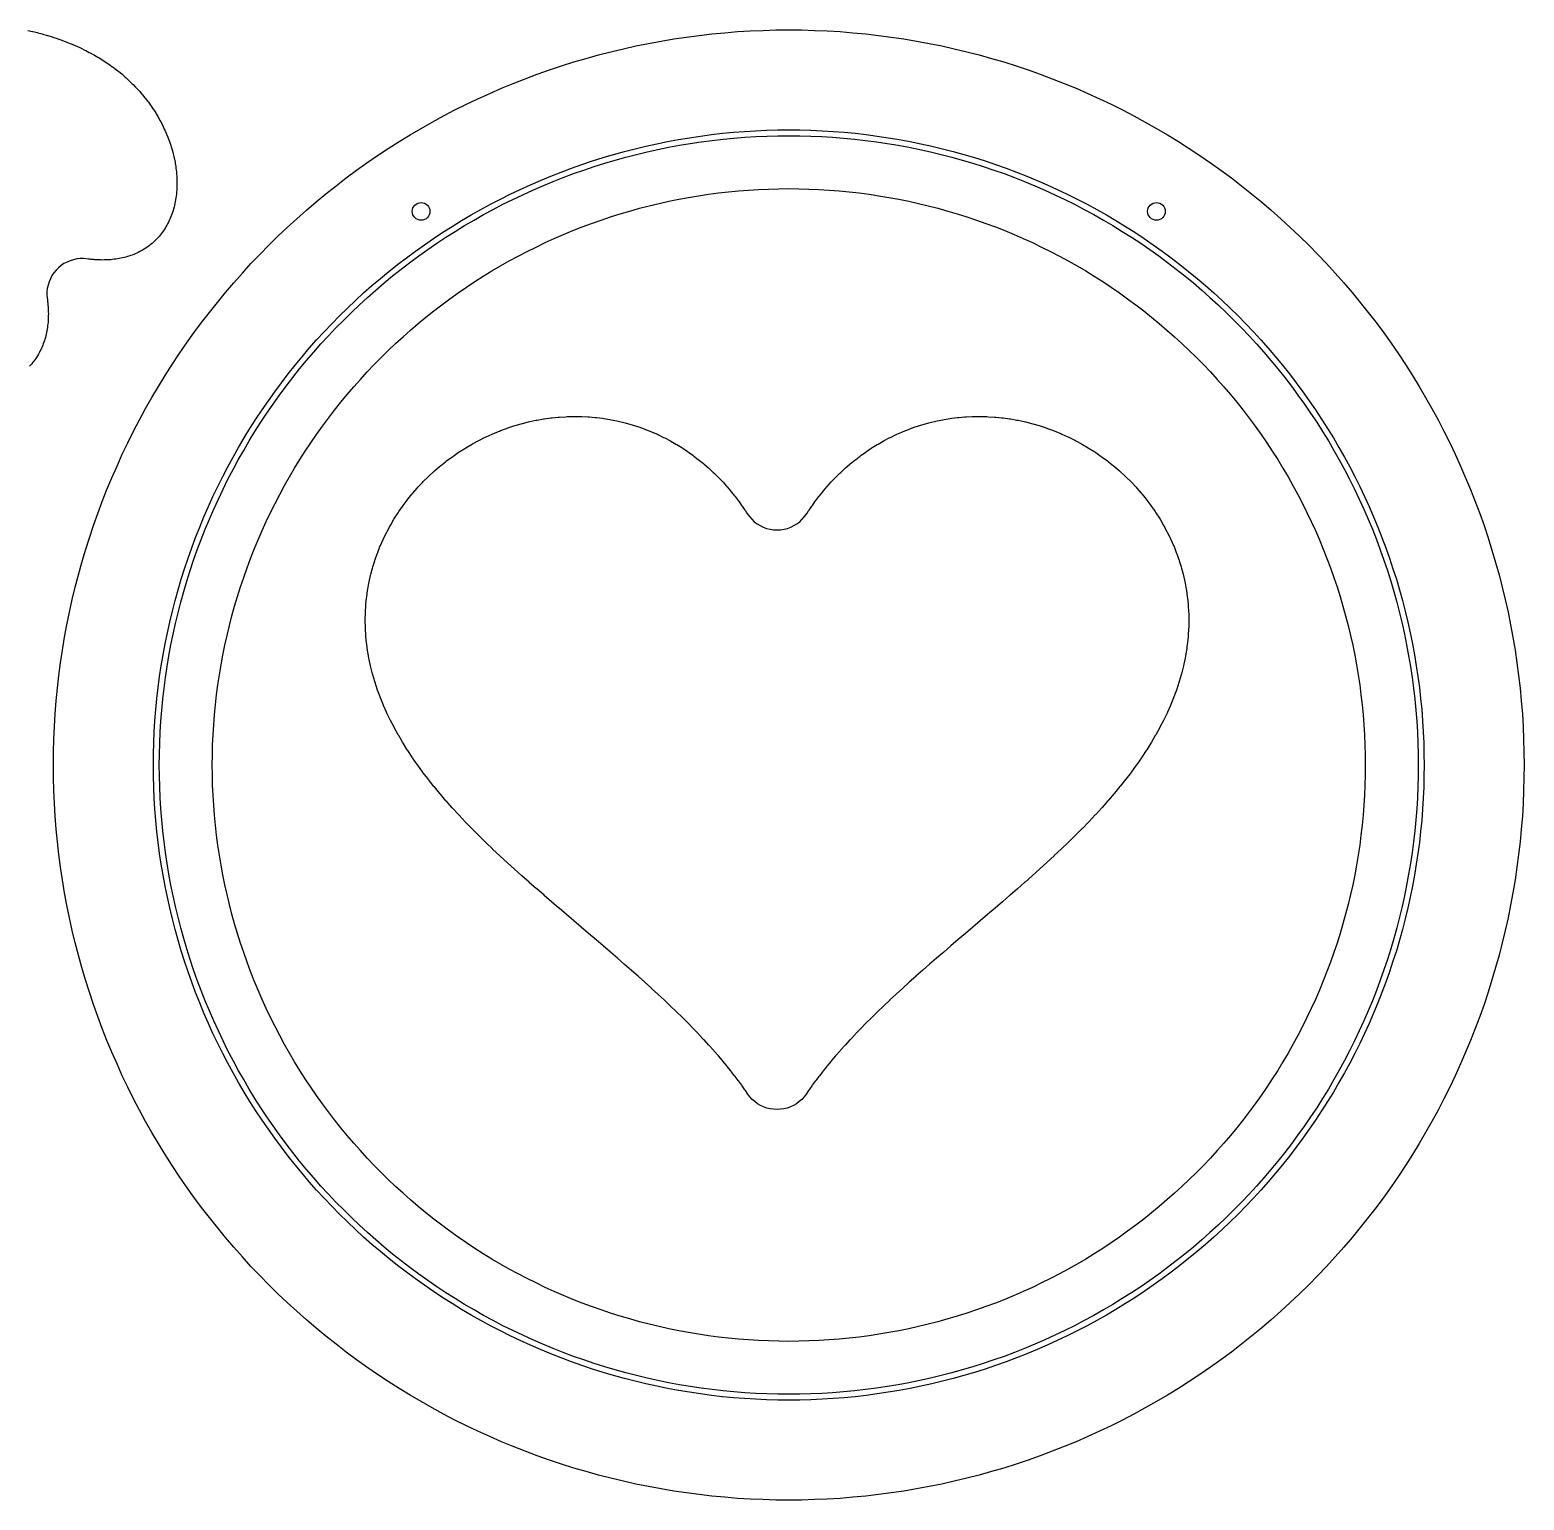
# Model space of a CAD drawing. Header units: metres. Extents: x 10 to 1210, y 10 to 2773.
# Drawn here: x 954 to 1208, y 2352 to 2602 of the extents above; entities that cross this region are included whole.
import ezdxf

# ---------------------------------------------------------------- set-up
doc = ezdxf.new("R2010")
doc.units = ezdxf.units.M
for name, color, linetype in [('ACIKLIK', 5, 'Continuous'), ('ASKI_DELIK', 6, 'Continuous'), ('CAM_SABLON', 4, 'Continuous'), ('DIS_KENAR_V91_Z3', 1, 'Continuous'), ('LAMBA_T4_Z4', 3, 'Continuous')]:
    doc.layers.add(name, color=color, linetype=linetype)

msp = doc.modelspace()

# ---------------------------------------------------------------- linework, layer by layer
at = {"layer": 'ACIKLIK'}
msp.add_lwpolyline([(1181, 2477), (1180.98, 2475.29), (1180.94, 2473.58), (1180.86, 2471.87), (1180.76, 2470.16), (1180.63, 2468.46), (1180.46, 2466.76), (1180.27, 2465.06), (1180.05, 2463.36), (1179.79, 2461.67), (1179.51, 2459.98), (1179.2, 2458.3), (1178.86, 2456.62), (1178.49, 2454.96), (1178.09, 2453.29), (1177.66, 2451.64), (1177.2, 2449.99), (1176.72, 2448.35), (1176.2, 2446.72), (1175.66, 2445.09), (1175.09, 2443.48), (1174.49, 2441.88), (1173.86, 2440.29), (1173.21, 2438.71), (1172.53, 2437.14), (1171.82, 2435.58), (1171.08, 2434.04), (1170.32, 2432.51), (1169.53, 2430.99), (1168.71, 2429.49), (1167.87, 2428), (1167, 2426.53), (1166.11, 2425.07), (1165.19, 2423.63), (1164.24, 2422.2), (1163.28, 2420.79), (1162.28, 2419.4), (1161.27, 2418.02), (1160.22, 2416.67), (1159.16, 2415.33), (1158.07, 2414.01), (1156.96, 2412.71), (1155.83, 2411.43), (1154.67, 2410.16), (1153.49, 2408.92), (1152.3, 2407.7), (1151.08, 2406.51), (1149.84, 2405.33), (1148.57, 2404.17), (1147.29, 2403.04), (1145.99, 2401.93), (1144.67, 2400.84), (1143.33, 2399.78), (1141.98, 2398.73), (1140.6, 2397.72), (1139.21, 2396.72), (1137.8, 2395.76), (1136.37, 2394.81), (1134.93, 2393.89), (1133.47, 2393), (1132, 2392.13), (1130.51, 2391.29), (1129.01, 2390.47), (1127.49, 2389.68), (1125.96, 2388.92), (1124.42, 2388.18), (1122.86, 2387.47), (1121.29, 2386.79), (1119.71, 2386.14), (1118.12, 2385.51), (1116.52, 2384.91), (1114.91, 2384.34), (1113.28, 2383.8), (1111.65, 2383.28), (1110.01, 2382.8), (1108.36, 2382.34), (1106.71, 2381.91), (1105.04, 2381.51), (1103.38, 2381.14), (1101.7, 2380.8), (1100.02, 2380.49), (1098.33, 2380.21), (1096.64, 2379.95), (1094.94, 2379.73), (1093.24, 2379.54), (1091.54, 2379.37), (1089.84, 2379.24), (1088.13, 2379.14), (1086.42, 2379.06), (1084.71, 2379.02), (1083, 2379), (1081.29, 2379.02), (1079.58, 2379.06), (1077.87, 2379.14), (1076.16, 2379.24), (1074.46, 2379.37), (1072.76, 2379.54), (1071.06, 2379.73), (1069.36, 2379.95), (1067.67, 2380.21), (1065.98, 2380.49), (1064.3, 2380.8), (1062.62, 2381.14), (1060.96, 2381.51), (1059.29, 2381.91), (1057.64, 2382.34), (1055.99, 2382.8), (1054.35, 2383.28), (1052.72, 2383.8), (1051.09, 2384.34), (1049.48, 2384.91), (1047.88, 2385.51), (1046.29, 2386.14), (1044.71, 2386.79), (1043.14, 2387.47), (1041.58, 2388.18), (1040.04, 2388.92), (1038.51, 2389.68), (1036.99, 2390.47), (1035.49, 2391.29), (1034, 2392.13), (1032.53, 2393), (1031.07, 2393.89), (1029.63, 2394.81), (1028.2, 2395.76), (1026.79, 2396.72), (1025.4, 2397.72), (1024.02, 2398.73), (1022.67, 2399.78), (1021.33, 2400.84), (1020.01, 2401.93), (1018.71, 2403.04), (1017.43, 2404.17), (1016.16, 2405.33), (1014.92, 2406.51), (1013.7, 2407.7), (1012.51, 2408.92), (1011.33, 2410.16), (1010.17, 2411.43), (1009.04, 2412.71), (1007.93, 2414.01), (1006.84, 2415.33), (1005.78, 2416.67), (1004.73, 2418.02), (1003.72, 2419.4), (1002.72, 2420.79), (1001.76, 2422.2), (1000.81, 2423.63), (999.89, 2425.07), (999, 2426.53), (998.13, 2428), (997.29, 2429.49), (996.47, 2430.99), (995.68, 2432.51), (994.92, 2434.04), (994.18, 2435.58), (993.47, 2437.14), (992.79, 2438.71), (992.14, 2440.29), (991.51, 2441.88), (990.91, 2443.48), (990.34, 2445.09), (989.8, 2446.72), (989.28, 2448.35), (988.8, 2449.99), (988.34, 2451.64), (987.91, 2453.29), (987.51, 2454.96), (987.14, 2456.62), (986.8, 2458.3), (986.49, 2459.98), (986.21, 2461.67), (985.95, 2463.36), (985.73, 2465.06), (985.54, 2466.76), (985.37, 2468.46), (985.24, 2470.16), (985.14, 2471.87), (985.06, 2473.58), (985.02, 2475.29), (985, 2477), (985.02, 2478.71), (985.06, 2480.42), (985.14, 2482.13), (985.24, 2483.84), (985.37, 2485.54), (985.54, 2487.24), (985.73, 2488.94), (985.95, 2490.64), (986.21, 2492.33), (986.49, 2494.02), (986.8, 2495.7), (987.14, 2497.38), (987.51, 2499.04), (987.91, 2500.71), (988.34, 2502.36), (988.8, 2504.01), (989.28, 2505.65), (989.8, 2507.28), (990.34, 2508.91), (990.91, 2510.52), (991.51, 2512.12), (992.14, 2513.71), (992.79, 2515.29), (993.47, 2516.86), (994.18, 2518.42), (994.92, 2519.96), (995.68, 2521.49), (996.47, 2523.01), (997.29, 2524.51), (998.13, 2526), (999, 2527.47), (999.89, 2528.93), (1000.81, 2530.37), (1001.76, 2531.8), (1002.72, 2533.21), (1003.72, 2534.6), (1004.73, 2535.98), (1005.78, 2537.33), (1006.84, 2538.67), (1007.93, 2539.99), (1009.04, 2541.29), (1010.17, 2542.57), (1011.33, 2543.84), (1012.51, 2545.08), (1013.7, 2546.3), (1014.92, 2547.49), (1016.16, 2548.67), (1017.43, 2549.83), (1018.71, 2550.96), (1020.01, 2552.07), (1021.33, 2553.16), (1022.67, 2554.22), (1024.02, 2555.27), (1025.4, 2556.28), (1026.79, 2557.28), (1028.2, 2558.24), (1029.63, 2559.19), (1031.07, 2560.11), (1032.53, 2561), (1034, 2561.87), (1035.49, 2562.71), (1036.99, 2563.53), (1038.51, 2564.32), (1040.04, 2565.08), (1041.58, 2565.82), (1043.14, 2566.53), (1044.71, 2567.21), (1046.29, 2567.86), (1047.88, 2568.49), (1049.48, 2569.09), (1051.09, 2569.66), (1052.72, 2570.2), (1054.35, 2570.72), (1055.99, 2571.2), (1057.64, 2571.66), (1059.29, 2572.09), (1060.96, 2572.49), (1062.62, 2572.86), (1064.3, 2573.2), (1065.98, 2573.51), (1067.67, 2573.79), (1069.36, 2574.05), (1071.06, 2574.27), (1072.76, 2574.46), (1074.46, 2574.63), (1076.16, 2574.76), (1077.87, 2574.86), (1079.58, 2574.94), (1081.29, 2574.98), (1083, 2575), (1084.71, 2574.98), (1086.42, 2574.94), (1088.13, 2574.86), (1089.84, 2574.76), (1091.54, 2574.63), (1093.24, 2574.46), (1094.94, 2574.27), (1096.64, 2574.05), (1098.33, 2573.79), (1100.02, 2573.51), (1101.7, 2573.2), (1103.38, 2572.86), (1105.04, 2572.49), (1106.71, 2572.09), (1108.36, 2571.66), (1110.01, 2571.2), (1111.65, 2570.72), (1113.28, 2570.2), (1114.91, 2569.66), (1116.52, 2569.09), (1118.12, 2568.49), (1119.71, 2567.86), (1121.29, 2567.21), (1122.86, 2566.53), (1124.42, 2565.82), (1125.96, 2565.08), (1127.49, 2564.32), (1129.01, 2563.53), (1130.51, 2562.71), (1132, 2561.87), (1133.47, 2561), (1134.93, 2560.11), (1136.37, 2559.19), (1137.8, 2558.24), (1139.21, 2557.28), (1140.6, 2556.28), (1141.98, 2555.27), (1143.33, 2554.22), (1144.67, 2553.16), (1145.99, 2552.07), (1147.29, 2550.96), (1148.57, 2549.83), (1149.84, 2548.67), (1151.08, 2547.49), (1152.3, 2546.3), (1153.49, 2545.08), (1154.67, 2543.84), (1155.83, 2542.57), (1156.96, 2541.29), (1158.07, 2539.99), (1159.16, 2538.67), (1160.22, 2537.33), (1161.27, 2535.98), (1162.28, 2534.6), (1163.28, 2533.21), (1164.24, 2531.8), (1165.19, 2530.37), (1166.11, 2528.93), (1167, 2527.47), (1167.87, 2526), (1168.71, 2524.51), (1169.53, 2523.01), (1170.32, 2521.49), (1171.08, 2519.96), (1171.82, 2518.42), (1172.53, 2516.86), (1173.21, 2515.29), (1173.86, 2513.71), (1174.49, 2512.12), (1175.09, 2510.52), (1175.66, 2508.91), (1176.2, 2507.28), (1176.72, 2505.65), (1177.2, 2504.01), (1177.66, 2502.36), (1178.09, 2500.71), (1178.49, 2499.04), (1178.86, 2497.38), (1179.2, 2495.7), (1179.51, 2494.02), (1179.79, 2492.33), (1180.05, 2490.64), (1180.27, 2488.94), (1180.46, 2487.24), (1180.63, 2485.54), (1180.76, 2483.84), (1180.86, 2482.13), (1180.94, 2480.42), (1180.98, 2478.71), (1181, 2477)], close=True, dxfattribs=at)
at = {"layer": 'ASKI_DELIK'}
for centre in [(1020.5, 2571.14), (1145.5, 2571.14)]:
    msp.add_circle(centre, 1.5, dxfattribs=at)
at = {"layer": 'CAM_SABLON'}
msp.add_lwpolyline([(1190, 2477), (1189.98, 2475.13), (1189.93, 2473.27), (1189.85, 2471.4), (1189.74, 2469.54), (1189.59, 2467.67), (1189.41, 2465.82), (1189.2, 2463.96), (1188.96, 2462.11), (1188.68, 2460.26), (1188.37, 2458.42), (1188.03, 2456.58), (1187.66, 2454.75), (1187.26, 2452.93), (1186.82, 2451.11), (1186.35, 2449.31), (1185.85, 2447.51), (1185.32, 2445.72), (1184.76, 2443.94), (1184.17, 2442.16), (1183.55, 2440.4), (1182.89, 2438.65), (1182.21, 2436.92), (1181.49, 2435.19), (1180.75, 2433.48), (1179.97, 2431.78), (1179.17, 2430.09), (1178.34, 2428.42), (1177.47, 2426.77), (1176.58, 2425.13), (1175.66, 2423.5), (1174.72, 2421.89), (1173.74, 2420.3), (1172.74, 2418.72), (1171.71, 2417.17), (1170.65, 2415.63), (1169.56, 2414.11), (1168.45, 2412.61), (1167.32, 2411.12), (1166.15, 2409.66), (1164.97, 2408.22), (1163.75, 2406.8), (1162.52, 2405.4), (1161.25, 2404.03), (1159.97, 2402.67), (1158.66, 2401.34), (1157.33, 2400.03), (1155.97, 2398.75), (1154.6, 2397.48), (1153.2, 2396.25), (1151.78, 2395.03), (1150.34, 2393.85), (1148.88, 2392.68), (1147.39, 2391.55), (1145.89, 2390.44), (1144.37, 2389.35), (1142.83, 2388.29), (1141.28, 2387.26), (1139.7, 2386.26), (1138.11, 2385.28), (1136.5, 2384.34), (1134.87, 2383.42), (1133.23, 2382.53), (1131.58, 2381.66), (1129.91, 2380.83), (1128.22, 2380.03), (1126.52, 2379.25), (1124.81, 2378.51), (1123.08, 2377.79), (1121.35, 2377.11), (1119.6, 2376.45), (1117.84, 2375.83), (1116.06, 2375.24), (1114.28, 2374.68), (1112.49, 2374.15), (1110.69, 2373.65), (1108.89, 2373.18), (1107.07, 2372.74), (1105.25, 2372.34), (1103.42, 2371.97), (1101.58, 2371.63), (1099.74, 2371.32), (1097.89, 2371.04), (1096.04, 2370.8), (1094.18, 2370.59), (1092.33, 2370.41), (1090.46, 2370.26), (1088.6, 2370.15), (1086.73, 2370.07), (1084.87, 2370.02), (1083, 2370), (1081.13, 2370.02), (1079.27, 2370.07), (1077.4, 2370.15), (1075.54, 2370.26), (1073.67, 2370.41), (1071.82, 2370.59), (1069.96, 2370.8), (1068.11, 2371.04), (1066.26, 2371.32), (1064.42, 2371.63), (1062.58, 2371.97), (1060.75, 2372.34), (1058.93, 2372.74), (1057.11, 2373.18), (1055.31, 2373.65), (1053.51, 2374.15), (1051.72, 2374.68), (1049.94, 2375.24), (1048.16, 2375.83), (1046.4, 2376.45), (1044.65, 2377.11), (1042.92, 2377.79), (1041.19, 2378.51), (1039.48, 2379.25), (1037.78, 2380.03), (1036.09, 2380.83), (1034.42, 2381.66), (1032.77, 2382.53), (1031.13, 2383.42), (1029.5, 2384.34), (1027.89, 2385.28), (1026.3, 2386.26), (1024.72, 2387.26), (1023.17, 2388.29), (1021.63, 2389.35), (1020.11, 2390.44), (1018.61, 2391.55), (1017.12, 2392.68), (1015.66, 2393.85), (1014.22, 2395.03), (1012.8, 2396.25), (1011.4, 2397.48), (1010.03, 2398.75), (1008.67, 2400.03), (1007.34, 2401.34), (1006.03, 2402.67), (1004.75, 2404.03), (1003.48, 2405.4), (1002.25, 2406.8), (1001.03, 2408.22), (999.85, 2409.66), (998.68, 2411.12), (997.55, 2412.61), (996.44, 2414.11), (995.35, 2415.63), (994.29, 2417.17), (993.26, 2418.72), (992.26, 2420.3), (991.28, 2421.89), (990.34, 2423.5), (989.42, 2425.13), (988.53, 2426.77), (987.66, 2428.42), (986.83, 2430.09), (986.03, 2431.78), (985.25, 2433.48), (984.51, 2435.19), (983.79, 2436.92), (983.11, 2438.65), (982.45, 2440.4), (981.83, 2442.16), (981.24, 2443.94), (980.68, 2445.72), (980.15, 2447.51), (979.65, 2449.31), (979.18, 2451.11), (978.74, 2452.93), (978.34, 2454.75), (977.97, 2456.58), (977.63, 2458.42), (977.32, 2460.26), (977.04, 2462.11), (976.8, 2463.96), (976.59, 2465.82), (976.41, 2467.67), (976.26, 2469.54), (976.15, 2471.4), (976.07, 2473.27), (976.02, 2475.13), (976, 2477), (976.02, 2478.87), (976.07, 2480.73), (976.15, 2482.6), (976.26, 2484.46), (976.41, 2486.33), (976.59, 2488.18), (976.8, 2490.04), (977.04, 2491.89), (977.32, 2493.74), (977.63, 2495.58), (977.97, 2497.42), (978.34, 2499.25), (978.74, 2501.07), (979.18, 2502.89), (979.65, 2504.69), (980.15, 2506.49), (980.68, 2508.28), (981.24, 2510.06), (981.83, 2511.84), (982.45, 2513.6), (983.11, 2515.35), (983.79, 2517.08), (984.51, 2518.81), (985.25, 2520.52), (986.03, 2522.22), (986.83, 2523.91), (987.66, 2525.58), (988.53, 2527.23), (989.42, 2528.87), (990.34, 2530.5), (991.28, 2532.11), (992.26, 2533.7), (993.26, 2535.28), (994.29, 2536.83), (995.35, 2538.37), (996.44, 2539.89), (997.55, 2541.39), (998.68, 2542.88), (999.85, 2544.34), (1001.03, 2545.78), (1002.25, 2547.2), (1003.48, 2548.6), (1004.75, 2549.97), (1006.03, 2551.33), (1007.34, 2552.66), (1008.67, 2553.97), (1010.03, 2555.25), (1011.4, 2556.52), (1012.8, 2557.75), (1014.22, 2558.97), (1015.66, 2560.15), (1017.12, 2561.32), (1018.61, 2562.45), (1020.11, 2563.56), (1021.63, 2564.65), (1023.17, 2565.71), (1024.72, 2566.74), (1026.3, 2567.74), (1027.89, 2568.72), (1029.5, 2569.66), (1031.13, 2570.58), (1032.77, 2571.47), (1034.42, 2572.34), (1036.09, 2573.17), (1037.78, 2573.97), (1039.48, 2574.75), (1041.19, 2575.49), (1042.92, 2576.21), (1044.65, 2576.89), (1046.4, 2577.55), (1048.16, 2578.17), (1049.94, 2578.76), (1051.72, 2579.32), (1053.51, 2579.85), (1055.31, 2580.35), (1057.11, 2580.82), (1058.93, 2581.26), (1060.75, 2581.66), (1062.58, 2582.03), (1064.42, 2582.37), (1066.26, 2582.68), (1068.11, 2582.96), (1069.96, 2583.2), (1071.82, 2583.41), (1073.67, 2583.59), (1075.54, 2583.74), (1077.4, 2583.85), (1079.27, 2583.93), (1081.13, 2583.98), (1083, 2584), (1084.87, 2583.98), (1086.73, 2583.93), (1088.6, 2583.85), (1090.46, 2583.74), (1092.33, 2583.59), (1094.18, 2583.41), (1096.04, 2583.2), (1097.89, 2582.96), (1099.74, 2582.68), (1101.58, 2582.37), (1103.42, 2582.03), (1105.25, 2581.66), (1107.07, 2581.26), (1108.89, 2580.82), (1110.69, 2580.35), (1112.49, 2579.85), (1114.28, 2579.32), (1116.06, 2578.76), (1117.84, 2578.17), (1119.6, 2577.55), (1121.35, 2576.89), (1123.08, 2576.21), (1124.81, 2575.49), (1126.52, 2574.75), (1128.22, 2573.97), (1129.91, 2573.17), (1131.58, 2572.34), (1133.23, 2571.47), (1134.87, 2570.58), (1136.5, 2569.66), (1138.11, 2568.72), (1139.7, 2567.74), (1141.28, 2566.74), (1142.83, 2565.71), (1144.37, 2564.65), (1145.89, 2563.56), (1147.39, 2562.45), (1148.88, 2561.32), (1150.34, 2560.15), (1151.78, 2558.97), (1153.2, 2557.75), (1154.6, 2556.52), (1155.97, 2555.25), (1157.33, 2553.97), (1158.66, 2552.66), (1159.97, 2551.33), (1161.25, 2549.97), (1162.52, 2548.6), (1163.75, 2547.2), (1164.97, 2545.78), (1166.15, 2544.34), (1167.32, 2542.88), (1168.45, 2541.39), (1169.56, 2539.89), (1170.65, 2538.37), (1171.71, 2536.83), (1172.74, 2535.28), (1173.74, 2533.7), (1174.72, 2532.11), (1175.66, 2530.5), (1176.58, 2528.87), (1177.47, 2527.23), (1178.34, 2525.58), (1179.17, 2523.91), (1179.97, 2522.22), (1180.75, 2520.52), (1181.49, 2518.81), (1182.21, 2517.08), (1182.89, 2515.35), (1183.55, 2513.6), (1184.17, 2511.84), (1184.76, 2510.06), (1185.32, 2508.28), (1185.85, 2506.49), (1186.35, 2504.69), (1186.82, 2502.89), (1187.26, 2501.07), (1187.66, 2499.25), (1188.03, 2497.42), (1188.37, 2495.58), (1188.68, 2493.74), (1188.96, 2491.89), (1189.2, 2490.04), (1189.41, 2488.18), (1189.59, 2486.33), (1189.74, 2484.46), (1189.85, 2482.6), (1189.93, 2480.73), (1189.98, 2478.87), (1190, 2477)], close=True, dxfattribs=at)
at = {"layer": 'DIS_KENAR_V91_Z3'}
msp.add_lwpolyline([(953.66, 2601.92), (954.42, 2601.74), (954.51, 2601.72), (955.27, 2601.53), (955.36, 2601.5), (956.11, 2601.3), (956.21, 2601.27), (956.94, 2601.06), (957.05, 2601.03), (957.77, 2600.8), (957.88, 2600.77), (958.63, 2600.52), (958.75, 2600.48), (959.45, 2600.23), (959.56, 2600.19), (960.25, 2599.93), (960.37, 2599.88), (961.04, 2599.61), (961.16, 2599.56), (961.82, 2599.28), (961.95, 2599.22), (962.59, 2598.93), (962.72, 2598.87), (963.35, 2598.56), (963.48, 2598.49), (964.1, 2598.17), (964.23, 2598.1), (964.84, 2597.77), (964.97, 2597.7), (965.56, 2597.36), (965.69, 2597.28), (966.27, 2596.92), (966.4, 2596.84), (966.97, 2596.47), (967.1, 2596.38), (967.65, 2596), (967.78, 2595.91), (968.31, 2595.52), (968.45, 2595.42), (968.97, 2595.01), (969.1, 2594.91), (969.6, 2594.5), (969.73, 2594.39), (970.22, 2593.96), (970.35, 2593.85), (970.82, 2593.41), (970.94, 2593.3), (971.4, 2592.85), (971.53, 2592.73), (971.97, 2592.27), (972.09, 2592.15), (972.52, 2591.68), (972.63, 2591.55), (973.04, 2591.07), (973.16, 2590.94), (973.55, 2590.46), (973.66, 2590.32), (974.04, 2589.82), (974.14, 2589.68), (974.51, 2589.18), (974.61, 2589.04), (974.95, 2588.53), (975.05, 2588.38), (975.38, 2587.87), (975.47, 2587.71), (975.78, 2587.2), (975.87, 2587.04), (976.16, 2586.52), (976.25, 2586.36), (976.52, 2585.83), (976.6, 2585.66), (976.85, 2585.13), (976.93, 2584.97), (977.17, 2584.44), (977.24, 2584.27), (977.45, 2583.73), (977.52, 2583.56), (977.72, 2583.03), (977.78, 2582.85), (977.96, 2582.32), (978.02, 2582.13), (978.17, 2581.61), (978.23, 2581.42), (978.36, 2580.9), (978.41, 2580.71), (978.53, 2580.19), (978.57, 2579.99), (978.67, 2579.48), (978.71, 2579.28), (978.79, 2578.78), (978.82, 2578.57), (978.88, 2578.08), (978.9, 2577.87), (978.94, 2577.38), (978.96, 2577.17), (978.98, 2576.69), (978.99, 2576.47), (979, 2576.01), (979, 2575.79), (978.99, 2575.34), (978.98, 2575.11), (978.95, 2574.68), (978.93, 2574.44), (978.89, 2574.02), (978.86, 2573.78), (978.81, 2573.38), (978.77, 2573.14), (978.7, 2572.75), (978.65, 2572.51), (978.57, 2572.14), (978.5, 2571.89), (978.41, 2571.54), (978.33, 2571.28), (978.23, 2570.95), (978.14, 2570.69), (978.02, 2570.38), (977.92, 2570.12), (977.79, 2569.83), (977.67, 2569.57), (977.54, 2569.29), (977.41, 2569.03), (977.27, 2568.77), (977.12, 2568.52), (976.97, 2568.27), (976.81, 2568.02), (976.65, 2567.79), (976.48, 2567.55), (976.32, 2567.33), (976.13, 2567.09), (975.96, 2566.89), (975.75, 2566.66), (975.58, 2566.47), (975.36, 2566.25), (975.18, 2566.08), (974.95, 2565.87), (974.76, 2565.7), (974.52, 2565.5), (974.33, 2565.35), (974.08, 2565.16), (973.87, 2565.02), (973.62, 2564.85), (973.4, 2564.71), (973.15, 2564.56), (972.92, 2564.43), (972.66, 2564.29), (972.42, 2564.17), (972.15, 2564.04), (971.9, 2563.93), (971.64, 2563.82), (971.37, 2563.72), (971.11, 2563.63), (970.83, 2563.53), (970.58, 2563.45), (970.28, 2563.37), (970.03, 2563.3), (969.72, 2563.23), (969.48, 2563.17), (969.16, 2563.11), (968.91, 2563.07), (968.58, 2563.02), (968.34, 2562.99), (968, 2562.95), (967.77, 2562.92), (967.41, 2562.9), (967.19, 2562.89), (966.82, 2562.87), (966.61, 2562.87), (966.22, 2562.86), (966.02, 2562.87), (965.63, 2562.88), (965.43, 2562.89), (965.03, 2562.91), (964.85, 2562.93), (964.44, 2562.97), (964.26, 2562.99), (963.94, 2563.03), (963.13, 2563.1), (962.55, 2563.1), (961.97, 2563.04), (961.4, 2562.92), (960.85, 2562.75), (960.31, 2562.52), (959.79, 2562.25), (959.31, 2561.92), (958.86, 2561.55), (958.45, 2561.14), (958.08, 2560.69), (957.75, 2560.21), (957.48, 2559.69), (957.25, 2559.15), (957.08, 2558.6), (956.96, 2558.03), (956.9, 2557.45), (956.9, 2556.86), (956.97, 2556.11), (957.01, 2555.74), (957.03, 2555.56), (957.07, 2555.15), (957.09, 2554.97), (957.11, 2554.57), (957.12, 2554.37), (957.13, 2553.98), (957.14, 2553.78), (957.13, 2553.39), (957.13, 2553.18), (957.11, 2552.81), (957.1, 2552.59), (957.08, 2552.23), (957.05, 2552), (957.01, 2551.66), (956.98, 2551.42), (956.93, 2551.09), (956.89, 2550.84), (956.83, 2550.52), (956.77, 2550.28), (956.7, 2549.97), (956.63, 2549.72), (956.55, 2549.42), (956.47, 2549.17), (956.37, 2548.89), (956.28, 2548.63), (956.18, 2548.36), (956.07, 2548.1), (955.96, 2547.85), (955.83, 2547.58), (955.71, 2547.34), (955.57, 2547.08), (955.44, 2546.85), (955.29, 2546.6), (955.15, 2546.38), (954.98, 2546.13), (954.84, 2545.92), (954.65, 2545.67), (954.5, 2545.48), (954.3, 2545.24), (954.13, 2545.05), (953.92, 2544.82)], dxfattribs=at)
for points in [[(1208, 2477), (1207.98, 2474.82), (1207.92, 2472.64), (1207.83, 2470.46), (1207.7, 2468.28), (1207.52, 2466.11), (1207.32, 2463.93), (1207.07, 2461.77), (1206.78, 2459.6), (1206.46, 2457.45), (1206.1, 2455.29), (1205.7, 2453.15), (1205.27, 2451.01), (1204.8, 2448.88), (1204.29, 2446.76), (1203.74, 2444.65), (1203.16, 2442.55), (1202.54, 2440.45), (1201.88, 2438.37), (1201.19, 2436.3), (1200.46, 2434.25), (1199.7, 2432.2), (1198.9, 2430.17), (1198.06, 2428.16), (1197.19, 2426.16), (1196.29, 2424.17), (1195.35, 2422.2), (1194.38, 2420.25), (1193.37, 2418.32), (1192.33, 2416.4), (1191.25, 2414.5), (1190.15, 2412.62), (1189.01, 2410.76), (1187.83, 2408.92), (1186.63, 2407.1), (1185.39, 2405.3), (1184.13, 2403.53), (1182.83, 2401.77), (1181.5, 2400.04), (1180.14, 2398.33), (1178.76, 2396.65), (1177.34, 2394.99), (1175.89, 2393.36), (1174.42, 2391.75), (1172.92, 2390.17), (1171.39, 2388.61), (1169.83, 2387.08), (1168.25, 2385.58), (1166.64, 2384.11), (1165.01, 2382.66), (1163.35, 2381.24), (1161.67, 2379.86), (1159.96, 2378.5), (1158.23, 2377.17), (1156.47, 2375.87), (1154.7, 2374.61), (1152.9, 2373.37), (1151.08, 2372.17), (1149.24, 2370.99), (1147.38, 2369.85), (1145.5, 2368.75), (1143.6, 2367.67), (1141.68, 2366.63), (1139.75, 2365.62), (1137.8, 2364.65), (1135.83, 2363.71), (1133.84, 2362.81), (1131.84, 2361.94), (1129.83, 2361.1), (1127.8, 2360.3), (1125.75, 2359.54), (1123.7, 2358.81), (1121.63, 2358.12), (1119.55, 2357.46), (1117.45, 2356.84), (1115.35, 2356.26), (1113.24, 2355.71), (1111.12, 2355.2), (1108.99, 2354.73), (1106.85, 2354.3), (1104.71, 2353.9), (1102.55, 2353.54), (1100.4, 2353.22), (1098.23, 2352.93), (1096.07, 2352.68), (1093.89, 2352.48), (1091.72, 2352.3), (1089.54, 2352.17), (1087.36, 2352.08), (1085.18, 2352.02), (1083, 2352), (1080.82, 2352.02), (1078.64, 2352.08), (1076.46, 2352.17), (1074.28, 2352.3), (1072.11, 2352.48), (1069.93, 2352.68), (1067.77, 2352.93), (1065.6, 2353.22), (1063.45, 2353.54), (1061.29, 2353.9), (1059.15, 2354.3), (1057.01, 2354.73), (1054.88, 2355.2), (1052.76, 2355.71), (1050.65, 2356.26), (1048.55, 2356.84), (1046.45, 2357.46), (1044.37, 2358.12), (1042.3, 2358.81), (1040.25, 2359.54), (1038.2, 2360.3), (1036.17, 2361.1), (1034.16, 2361.94), (1032.16, 2362.81), (1030.17, 2363.71), (1028.2, 2364.65), (1026.25, 2365.62), (1024.32, 2366.63), (1022.4, 2367.67), (1020.5, 2368.75), (1018.62, 2369.85), (1016.76, 2370.99), (1014.92, 2372.17), (1013.1, 2373.37), (1011.3, 2374.61), (1009.53, 2375.87), (1007.77, 2377.17), (1006.04, 2378.5), (1004.33, 2379.86), (1002.65, 2381.24), (1000.99, 2382.66), (999.36, 2384.11), (997.75, 2385.58), (996.17, 2387.08), (994.61, 2388.61), (993.08, 2390.17), (991.58, 2391.75), (990.11, 2393.36), (988.66, 2394.99), (987.24, 2396.65), (985.86, 2398.33), (984.5, 2400.04), (983.17, 2401.77), (981.87, 2403.53), (980.61, 2405.3), (979.37, 2407.1), (978.17, 2408.92), (976.99, 2410.76), (975.85, 2412.62), (974.75, 2414.5), (973.67, 2416.4), (972.63, 2418.32), (971.62, 2420.25), (970.65, 2422.2), (969.71, 2424.17), (968.81, 2426.16), (967.94, 2428.16), (967.1, 2430.17), (966.3, 2432.2), (965.54, 2434.25), (964.81, 2436.3), (964.12, 2438.37), (963.46, 2440.45), (962.84, 2442.55), (962.26, 2444.65), (961.71, 2446.76), (961.2, 2448.88), (960.73, 2451.01), (960.3, 2453.15), (959.9, 2455.29), (959.54, 2457.45), (959.22, 2459.6), (958.93, 2461.77), (958.68, 2463.93), (958.48, 2466.11), (958.3, 2468.28), (958.17, 2470.46), (958.08, 2472.64), (958.02, 2474.82), (958, 2477), (958.02, 2479.18), (958.08, 2481.36), (958.17, 2483.54), (958.3, 2485.72), (958.48, 2487.89), (958.68, 2490.07), (958.93, 2492.23), (959.22, 2494.4), (959.54, 2496.55), (959.9, 2498.71), (960.3, 2500.85), (960.73, 2502.99), (961.2, 2505.12), (961.71, 2507.24), (962.26, 2509.35), (962.84, 2511.45), (963.46, 2513.55), (964.12, 2515.63), (964.81, 2517.7), (965.54, 2519.75), (966.3, 2521.8), (967.1, 2523.83), (967.94, 2525.84), (968.81, 2527.84), (969.71, 2529.83), (970.65, 2531.8), (971.62, 2533.75), (972.63, 2535.68), (973.67, 2537.6), (974.75, 2539.5), (975.85, 2541.38), (976.99, 2543.24), (978.17, 2545.08), (979.37, 2546.9), (980.61, 2548.7), (981.87, 2550.47), (983.17, 2552.23), (984.5, 2553.96), (985.86, 2555.67), (987.24, 2557.35), (988.66, 2559.01), (990.11, 2560.64), (991.58, 2562.25), (993.08, 2563.83), (994.61, 2565.39), (996.17, 2566.92), (997.75, 2568.42), (999.36, 2569.89), (1000.99, 2571.34), (1002.65, 2572.76), (1004.33, 2574.14), (1006.04, 2575.5), (1007.77, 2576.83), (1009.53, 2578.13), (1011.3, 2579.39), (1013.1, 2580.63), (1014.92, 2581.83), (1016.76, 2583.01), (1018.62, 2584.15), (1020.5, 2585.25), (1022.4, 2586.33), (1024.32, 2587.37), (1026.25, 2588.38), (1028.2, 2589.35), (1030.17, 2590.29), (1032.16, 2591.19), (1034.16, 2592.06), (1036.17, 2592.9), (1038.2, 2593.7), (1040.25, 2594.46), (1042.3, 2595.19), (1044.37, 2595.88), (1046.45, 2596.54), (1048.55, 2597.16), (1050.65, 2597.74), (1052.76, 2598.29), (1054.88, 2598.8), (1057.01, 2599.27), (1059.15, 2599.7), (1061.29, 2600.1), (1063.45, 2600.46), (1065.6, 2600.78), (1067.77, 2601.07), (1069.93, 2601.32), (1072.11, 2601.52), (1074.28, 2601.7), (1076.46, 2601.83), (1078.64, 2601.92), (1080.82, 2601.98), (1083, 2602), (1085.18, 2601.98), (1087.36, 2601.92), (1089.54, 2601.83), (1091.72, 2601.7), (1093.89, 2601.52), (1096.07, 2601.32), (1098.23, 2601.07), (1100.4, 2600.78), (1102.55, 2600.46), (1104.71, 2600.1), (1106.85, 2599.7), (1108.99, 2599.27), (1111.12, 2598.8), (1113.24, 2598.29), (1115.35, 2597.74), (1117.45, 2597.16), (1119.55, 2596.54), (1121.63, 2595.88), (1123.7, 2595.19), (1125.75, 2594.46), (1127.8, 2593.7), (1129.83, 2592.9), (1131.84, 2592.06), (1133.84, 2591.19), (1135.83, 2590.29), (1137.8, 2589.35), (1139.75, 2588.38), (1141.68, 2587.37), (1143.6, 2586.33), (1145.5, 2585.25), (1147.38, 2584.15), (1149.24, 2583.01), (1151.08, 2581.83), (1152.9, 2580.63), (1154.7, 2579.39), (1156.47, 2578.13), (1158.23, 2576.83), (1159.96, 2575.5), (1161.67, 2574.14), (1163.35, 2572.76), (1165.01, 2571.34), (1166.64, 2569.89), (1168.25, 2568.42), (1169.83, 2566.92), (1171.39, 2565.39), (1172.92, 2563.83), (1174.42, 2562.25), (1175.89, 2560.64), (1177.34, 2559.01), (1178.76, 2557.35), (1180.14, 2555.67), (1181.5, 2553.96), (1182.83, 2552.23), (1184.13, 2550.47), (1185.39, 2548.7), (1186.63, 2546.9), (1187.83, 2545.08), (1189.01, 2543.24), (1190.15, 2541.38), (1191.25, 2539.5), (1192.33, 2537.6), (1193.37, 2535.68), (1194.38, 2533.75), (1195.35, 2531.8), (1196.29, 2529.83), (1197.19, 2527.84), (1198.06, 2525.84), (1198.9, 2523.83), (1199.7, 2521.8), (1200.46, 2519.75), (1201.19, 2517.7), (1201.88, 2515.63), (1202.54, 2513.55), (1203.16, 2511.45), (1203.74, 2509.35), (1204.29, 2507.24), (1204.8, 2505.12), (1205.27, 2502.99), (1205.7, 2500.85), (1206.1, 2498.71), (1206.46, 2496.55), (1206.78, 2494.4), (1207.07, 2492.23), (1207.32, 2490.07), (1207.52, 2487.89), (1207.7, 2485.72), (1207.83, 2483.54), (1207.92, 2481.36), (1207.98, 2479.18), (1208, 2477)], [(1021.76, 2474.52), (1021.68, 2474.62), (1020.82, 2475.75), (1020.75, 2475.85), (1019.92, 2476.98), (1019.84, 2477.09), (1019.05, 2478.22), (1018.97, 2478.34), (1018.22, 2479.47), (1018.14, 2479.6), (1017.43, 2480.73), (1017.35, 2480.86), (1016.69, 2481.99), (1016.6, 2482.14), (1015.98, 2483.27), (1015.9, 2483.42), (1015.31, 2484.54), (1015.23, 2484.7), (1014.69, 2485.83), (1014.62, 2485.99), (1014.12, 2487.12), (1014.04, 2487.29), (1013.59, 2488.41), (1013.52, 2488.59), (1013.11, 2489.71), (1013.04, 2489.9), (1012.68, 2491.01), (1012.61, 2491.21), (1012.29, 2492.32), (1012.23, 2492.52), (1011.95, 2493.63), (1011.9, 2493.84), (1011.67, 2494.94), (1011.63, 2495.16), (1011.43, 2496.25), (1011.4, 2496.47), (1011.25, 2497.56), (1011.22, 2497.79), (1011.12, 2498.87), (1011.1, 2499.1), (1011.03, 2500.18), (1011.02, 2500.42), (1011, 2501.49), (1011, 2501.72), (1011.02, 2502.79), (1011.03, 2503.03), (1011.1, 2504.09), (1011.12, 2504.33), (1011.22, 2505.38), (1011.25, 2505.62), (1011.4, 2506.66), (1011.44, 2506.9), (1011.62, 2507.94), (1011.67, 2508.17), (1011.9, 2509.2), (1011.96, 2509.43), (1012.23, 2510.46), (1012.3, 2510.68), (1012.61, 2511.7), (1012.68, 2511.92), (1013.04, 2512.92), (1013.12, 2513.14), (1013.51, 2514.13), (1013.6, 2514.35), (1014.03, 2515.32), (1014.13, 2515.53), (1014.6, 2516.5), (1014.71, 2516.7), (1015.22, 2517.65), (1015.33, 2517.85), (1015.88, 2518.78), (1016, 2518.97), (1016.58, 2519.89), (1016.71, 2520.08), (1017.33, 2520.97), (1017.46, 2521.15), (1018.12, 2522.03), (1018.25, 2522.2), (1018.94, 2523.06), (1019.08, 2523.23), (1019.81, 2524.06), (1019.95, 2524.22), (1020.71, 2525.03), (1020.86, 2525.18), (1021.65, 2525.96), (1021.8, 2526.11), (1022.62, 2526.87), (1022.78, 2527.01), (1023.62, 2527.73), (1023.78, 2527.87), (1024.65, 2528.57), (1024.82, 2528.7), (1025.71, 2529.36), (1025.89, 2529.48), (1026.8, 2530.12), (1026.98, 2530.23), (1027.92, 2530.83), (1028.1, 2530.94), (1029.05, 2531.51), (1029.24, 2531.61), (1030.21, 2532.14), (1030.4, 2532.24), (1031.39, 2532.73), (1031.58, 2532.82), (1032.58, 2533.28), (1032.78, 2533.36), (1033.8, 2533.78), (1034, 2533.86), (1035.02, 2534.24), (1035.22, 2534.31), (1036.26, 2534.65), (1036.46, 2534.72), (1037.5, 2535.02), (1037.72, 2535.08), (1038.76, 2535.34), (1038.97, 2535.39), (1040.02, 2535.61), (1040.24, 2535.65), (1041.29, 2535.84), (1041.5, 2535.87), (1042.56, 2536.01), (1042.78, 2536.04), (1043.82, 2536.15), (1044.05, 2536.16), (1045.09, 2536.23), (1045.31, 2536.24), (1046.36, 2536.27), (1046.58, 2536.27), (1047.61, 2536.26), (1047.84, 2536.25), (1048.87, 2536.2), (1049.09, 2536.18), (1050.11, 2536.1), (1050.33, 2536.07), (1051.35, 2535.95), (1051.57, 2535.92), (1052.57, 2535.75), (1052.79, 2535.71), (1053.78, 2535.52), (1053.99, 2535.47), (1054.97, 2535.24), (1055.18, 2535.18), (1056.15, 2534.91), (1056.36, 2534.85), (1057.3, 2534.55), (1057.51, 2534.48), (1058.44, 2534.15), (1058.65, 2534.07), (1059.56, 2533.7), (1059.76, 2533.62), (1060.66, 2533.23), (1060.85, 2533.14), (1061.73, 2532.71), (1061.92, 2532.62), (1062.78, 2532.16), (1062.96, 2532.06), (1063.8, 2531.58), (1063.98, 2531.48), (1064.8, 2530.97), (1064.97, 2530.86), (1065.77, 2530.33), (1065.93, 2530.21), (1066.71, 2529.66), (1066.86, 2529.54), (1067.62, 2528.97), (1067.77, 2528.85), (1068.5, 2528.25), (1068.64, 2528.13), (1069.35, 2527.51), (1069.48, 2527.39), (1070.16, 2526.76), (1070.3, 2526.63), (1070.95, 2525.99), (1071.08, 2525.86), (1071.71, 2525.2), (1071.83, 2525.08), (1072.43, 2524.41), (1072.54, 2524.28), (1073.12, 2523.6), (1073.23, 2523.47), (1073.78, 2522.79), (1073.88, 2522.66), (1074.4, 2521.97), (1074.5, 2521.84), (1074.99, 2521.15), (1075.08, 2521.02), (1075.55, 2520.33), (1075.64, 2520.2), (1075.87, 2519.84), (1076.31, 2519.23), (1076.7, 2518.78), (1077.14, 2518.37), (1077.62, 2518.01), (1078.13, 2517.7), (1078.67, 2517.44), (1079.23, 2517.23), (1079.81, 2517.09), (1080.4, 2517), (1081, 2516.97), (1081.6, 2517), (1082.19, 2517.09), (1082.77, 2517.23), (1083.33, 2517.44), (1083.87, 2517.7), (1084.38, 2518.01), (1084.86, 2518.37), (1085.3, 2518.78), (1085.69, 2519.23), (1086.13, 2519.84), (1086.36, 2520.2), (1086.45, 2520.33), (1086.92, 2521.02), (1087.01, 2521.15), (1087.5, 2521.84), (1087.6, 2521.97), (1088.12, 2522.66), (1088.22, 2522.79), (1088.77, 2523.47), (1088.88, 2523.6), (1089.46, 2524.28), (1089.57, 2524.41), (1090.17, 2525.08), (1090.29, 2525.2), (1090.92, 2525.86), (1091.05, 2525.99), (1091.7, 2526.63), (1091.84, 2526.76), (1092.52, 2527.39), (1092.65, 2527.51), (1093.36, 2528.13), (1093.5, 2528.25), (1094.23, 2528.85), (1094.38, 2528.97), (1095.14, 2529.54), (1095.29, 2529.66), (1096.07, 2530.21), (1096.23, 2530.33), (1097.03, 2530.86), (1097.2, 2530.97), (1098.02, 2531.48), (1098.2, 2531.58), (1099.04, 2532.06), (1099.22, 2532.16), (1100.08, 2532.62), (1100.27, 2532.71), (1101.15, 2533.14), (1101.34, 2533.23), (1102.24, 2533.62), (1102.44, 2533.7), (1103.35, 2534.07), (1103.56, 2534.15), (1104.49, 2534.48), (1104.7, 2534.55), (1105.64, 2534.85), (1105.85, 2534.91), (1106.82, 2535.18), (1107.03, 2535.24), (1108.01, 2535.47), (1108.22, 2535.52), (1109.21, 2535.71), (1109.43, 2535.75), (1110.43, 2535.92), (1110.65, 2535.95), (1111.67, 2536.07), (1111.89, 2536.1), (1112.91, 2536.18), (1113.13, 2536.2), (1114.16, 2536.25), (1114.39, 2536.26), (1115.42, 2536.27), (1115.64, 2536.27), (1116.69, 2536.24), (1116.91, 2536.23), (1117.95, 2536.16), (1118.18, 2536.15), (1119.23, 2536.04), (1119.44, 2536.01), (1120.5, 2535.87), (1120.71, 2535.84), (1121.76, 2535.65), (1121.98, 2535.61), (1123.03, 2535.39), (1123.24, 2535.34), (1124.28, 2535.08), (1124.5, 2535.02), (1125.54, 2534.72), (1125.74, 2534.65), (1126.78, 2534.31), (1126.98, 2534.24), (1128, 2533.86), (1128.2, 2533.78), (1129.22, 2533.36), (1129.42, 2533.28), (1130.42, 2532.82), (1130.61, 2532.73), (1131.6, 2532.24), (1131.79, 2532.14), (1132.76, 2531.61), (1132.95, 2531.51), (1133.9, 2530.94), (1134.08, 2530.83), (1135.02, 2530.23), (1135.2, 2530.12), (1136.11, 2529.48), (1136.29, 2529.36), (1137.18, 2528.7), (1137.35, 2528.57), (1138.22, 2527.87), (1138.38, 2527.73), (1139.22, 2527.01), (1139.38, 2526.87), (1140.2, 2526.11), (1140.35, 2525.96), (1141.14, 2525.18), (1141.29, 2525.03), (1142.05, 2524.22), (1142.19, 2524.06), (1142.92, 2523.23), (1143.06, 2523.06), (1143.75, 2522.2), (1143.88, 2522.03), (1144.54, 2521.15), (1144.67, 2520.97), (1145.29, 2520.08), (1145.42, 2519.89), (1146, 2518.97), (1146.12, 2518.78), (1146.67, 2517.85), (1146.78, 2517.65), (1147.29, 2516.7), (1147.4, 2516.5), (1147.87, 2515.53), (1147.97, 2515.32), (1148.4, 2514.35), (1148.49, 2514.13), (1148.88, 2513.14), (1148.96, 2512.92), (1149.32, 2511.92), (1149.39, 2511.7), (1149.7, 2510.68), (1149.77, 2510.46), (1150.04, 2509.43), (1150.1, 2509.2), (1150.33, 2508.17), (1150.38, 2507.94), (1150.56, 2506.9), (1150.6, 2506.66), (1150.75, 2505.62), (1150.78, 2505.38), (1150.88, 2504.33), (1150.9, 2504.09), (1150.97, 2503.03), (1150.98, 2502.79), (1151, 2501.72), (1151, 2501.49), (1150.98, 2500.42), (1150.97, 2500.18), (1150.9, 2499.1), (1150.88, 2498.87), (1150.78, 2497.79), (1150.75, 2497.56), (1150.6, 2496.47), (1150.57, 2496.25), (1150.37, 2495.16), (1150.33, 2494.94), (1150.1, 2493.84), (1150.05, 2493.63), (1149.77, 2492.52), (1149.71, 2492.32), (1149.39, 2491.21), (1149.32, 2491.01), (1148.96, 2489.9), (1148.89, 2489.71), (1148.48, 2488.59), (1148.41, 2488.41), (1147.96, 2487.29), (1147.88, 2487.12), (1147.38, 2485.99), (1147.31, 2485.83), (1146.77, 2484.7), (1146.69, 2484.54), (1146.1, 2483.42), (1146.02, 2483.27), (1145.4, 2482.14), (1145.31, 2481.99), (1144.65, 2480.86), (1144.57, 2480.73), (1143.86, 2479.6), (1143.78, 2479.47), (1143.03, 2478.34), (1142.95, 2478.22), (1142.16, 2477.09), (1142.08, 2476.98), (1141.25, 2475.85), (1141.18, 2475.75), (1140.31, 2474.61), (1140.24, 2474.52), (1139.37, 2473.43), (1139.3, 2473.34), (1138.37, 2472.21), (1138.3, 2472.13), (1137.33, 2471), (1137.26, 2470.92), (1136.26, 2469.79), (1136.2, 2469.72), (1135.17, 2468.6), (1135.11, 2468.53), (1134.05, 2467.41), (1133.99, 2467.35), (1132.91, 2466.23), (1132.85, 2466.18), (1131.74, 2465.06), (1131.69, 2465.01), (1130.56, 2463.9), (1130.51, 2463.85), (1129.36, 2462.74), (1129.32, 2462.7), (1128.14, 2461.59), (1128.1, 2461.56), (1126.91, 2460.45), (1126.88, 2460.42), (1125.67, 2459.32), (1125.64, 2459.29), (1124.42, 2458.19), (1124.39, 2458.17), (1123.16, 2457.07), (1123.13, 2457.05), (1121.89, 2455.96), (1121.87, 2455.94), (1120.62, 2454.85), (1120.6, 2454.84), (1119.35, 2453.75), (1119.33, 2453.74), (1118.08, 2452.66), (1118.07, 2452.65), (1116.8, 2451.57), (1116.8, 2451.57), (1115.54, 2450.49), (1114.27, 2449.42), (1113.02, 2448.35), (1111.78, 2447.3), (1110.55, 2446.24), (1109.34, 2445.2), (1108.13, 2444.16), (1106.94, 2443.12), (1105.77, 2442.1), (1104.61, 2441.07), (1104.57, 2441.04), (1103.47, 2440.05), (1103.43, 2440.02), (1102.36, 2439.04), (1102.32, 2439), (1101.27, 2438.04), (1101.22, 2438), (1100.2, 2437.05), (1100.15, 2437), (1099.16, 2436.06), (1099.1, 2436.01), (1098.14, 2435.08), (1098.08, 2435.03), (1097.15, 2434.11), (1097.09, 2434.05), (1096.18, 2433.15), (1096.12, 2433.09), (1095.25, 2432.2), (1095.18, 2432.13), (1094.34, 2431.26), (1094.27, 2431.19), (1093.47, 2430.33), (1093.4, 2430.25), (1092.62, 2429.41), (1092.55, 2429.33), (1091.81, 2428.51), (1091.73, 2428.42), (1091.02, 2427.61), (1090.95, 2427.52), (1090.27, 2426.73), (1090.19, 2426.63), (1089.55, 2425.86), (1089.47, 2425.76), (1088.87, 2425.01), (1088.79, 2424.9), (1088.21, 2424.17), (1088.13, 2424.06), (1087.59, 2423.35), (1087.51, 2423.24), (1087, 2422.54), (1086.92, 2422.43), (1086.45, 2421.76), (1086.36, 2421.63), (1085.96, 2421.04), (1085.61, 2420.58), (1085.21, 2420.15), (1084.78, 2419.76), (1084.31, 2419.41), (1083.81, 2419.12), (1083.28, 2418.87), (1082.73, 2418.67), (1082.16, 2418.53), (1081.58, 2418.45), (1081, 2418.42), (1080.42, 2418.45), (1079.84, 2418.53), (1079.27, 2418.67), (1078.72, 2418.87), (1078.19, 2419.12), (1077.69, 2419.41), (1077.22, 2419.76), (1076.79, 2420.15), (1076.39, 2420.58), (1076.04, 2421.04), (1075.64, 2421.63), (1075.55, 2421.76), (1075.08, 2422.43), (1075, 2422.54), (1074.49, 2423.24), (1074.41, 2423.35), (1073.87, 2424.06), (1073.79, 2424.17), (1073.21, 2424.9), (1073.13, 2425.01), (1072.53, 2425.76), (1072.45, 2425.86), (1071.81, 2426.63), (1071.73, 2426.73), (1071.05, 2427.52), (1070.98, 2427.61), (1070.27, 2428.42), (1070.19, 2428.51), (1069.45, 2429.33), (1069.38, 2429.41), (1068.6, 2430.25), (1068.53, 2430.33), (1067.73, 2431.19), (1067.66, 2431.26), (1066.82, 2432.13), (1066.75, 2432.2), (1065.88, 2433.09), (1065.82, 2433.15), (1064.91, 2434.05), (1064.85, 2434.11), (1063.92, 2435.03), (1063.86, 2435.08), (1062.9, 2436.01), (1062.84, 2436.06), (1061.85, 2437), (1061.8, 2437.05), (1060.78, 2438), (1060.73, 2438.04), (1059.68, 2439), (1059.64, 2439.04), (1058.57, 2440.02), (1058.53, 2440.05), (1057.43, 2441.04), (1057.39, 2441.07), (1056.27, 2442.06), (1055.09, 2443.09), (1053.9, 2444.13), (1052.69, 2445.18), (1051.47, 2446.23), (1050.23, 2447.29), (1048.98, 2448.35), (1047.73, 2449.42), (1046.47, 2450.49), (1045.21, 2451.56), (1045.2, 2451.57), (1043.94, 2452.64), (1043.93, 2452.65), (1042.68, 2453.73), (1042.66, 2453.74), (1041.41, 2454.83), (1041.4, 2454.84), (1040.15, 2455.93), (1040.13, 2455.94), (1038.89, 2457.03), (1038.87, 2457.05), (1037.64, 2458.14), (1037.61, 2458.17), (1036.39, 2459.26), (1036.36, 2459.29), (1035.16, 2460.39), (1035.12, 2460.42), (1033.93, 2461.52), (1033.89, 2461.56), (1032.72, 2462.66), (1032.68, 2462.7), (1031.53, 2463.81), (1031.48, 2463.85), (1030.35, 2464.96), (1030.3, 2465.01), (1029.2, 2466.13), (1029.14, 2466.18), (1028.06, 2467.29), (1028, 2467.35), (1026.95, 2468.47), (1026.89, 2468.54), (1025.86, 2469.66), (1025.8, 2469.73), (1024.8, 2470.85), (1024.73, 2470.93), (1023.77, 2472.05), (1023.7, 2472.13), (1022.77, 2473.26), (1022.69, 2473.35), (1021.76, 2474.52)]]:
    msp.add_lwpolyline(points, close=True, dxfattribs=at)
at = {"layer": 'LAMBA_T4_Z4'}
msp.add_lwpolyline([(1191, 2477), (1190.98, 2475.12), (1190.93, 2473.23), (1190.85, 2471.35), (1190.74, 2469.47), (1190.59, 2467.59), (1190.41, 2465.71), (1190.19, 2463.84), (1189.95, 2461.97), (1189.67, 2460.11), (1189.36, 2458.25), (1189.02, 2456.39), (1188.64, 2454.55), (1188.23, 2452.71), (1187.79, 2450.87), (1187.32, 2449.05), (1186.82, 2447.23), (1186.28, 2445.42), (1185.71, 2443.63), (1185.12, 2441.84), (1184.49, 2440.06), (1183.83, 2438.3), (1183.14, 2436.54), (1182.41, 2434.8), (1181.66, 2433.07), (1180.88, 2431.36), (1180.07, 2429.66), (1179.23, 2427.97), (1178.36, 2426.3), (1177.46, 2424.64), (1176.53, 2423), (1175.57, 2421.38), (1174.59, 2419.77), (1173.58, 2418.18), (1172.54, 2416.61), (1171.47, 2415.05), (1170.37, 2413.52), (1169.25, 2412), (1168.1, 2410.51), (1166.93, 2409.03), (1165.73, 2407.58), (1164.51, 2406.15), (1163.26, 2404.73), (1161.99, 2403.34), (1160.69, 2401.98), (1159.37, 2400.63), (1158.02, 2399.31), (1156.66, 2398.01), (1155.27, 2396.74), (1153.85, 2395.49), (1152.42, 2394.27), (1150.97, 2393.07), (1149.49, 2391.9), (1148, 2390.75), (1146.48, 2389.63), (1144.95, 2388.53), (1143.39, 2387.46), (1141.82, 2386.42), (1140.23, 2385.41), (1138.62, 2384.43), (1137, 2383.47), (1135.36, 2382.54), (1133.7, 2381.64), (1132.03, 2380.77), (1130.34, 2379.93), (1128.64, 2379.12), (1126.93, 2378.34), (1125.2, 2377.59), (1123.46, 2376.86), (1121.7, 2376.17), (1119.94, 2375.51), (1118.16, 2374.88), (1116.37, 2374.29), (1114.58, 2373.72), (1112.77, 2373.18), (1110.95, 2372.68), (1109.13, 2372.21), (1107.29, 2371.77), (1105.45, 2371.36), (1103.61, 2370.98), (1101.75, 2370.64), (1099.89, 2370.33), (1098.03, 2370.05), (1096.16, 2369.81), (1094.29, 2369.59), (1092.41, 2369.41), (1090.53, 2369.26), (1088.65, 2369.15), (1086.77, 2369.07), (1084.88, 2369.02), (1083, 2369), (1081.12, 2369.02), (1079.23, 2369.07), (1077.35, 2369.15), (1075.47, 2369.26), (1073.59, 2369.41), (1071.71, 2369.59), (1069.84, 2369.81), (1067.97, 2370.05), (1066.11, 2370.33), (1064.25, 2370.64), (1062.39, 2370.98), (1060.55, 2371.36), (1058.71, 2371.77), (1056.87, 2372.21), (1055.05, 2372.68), (1053.23, 2373.18), (1051.42, 2373.72), (1049.63, 2374.29), (1047.84, 2374.88), (1046.06, 2375.51), (1044.3, 2376.17), (1042.54, 2376.86), (1040.8, 2377.59), (1039.07, 2378.34), (1037.36, 2379.12), (1035.66, 2379.93), (1033.97, 2380.77), (1032.3, 2381.64), (1030.64, 2382.54), (1029, 2383.47), (1027.38, 2384.43), (1025.77, 2385.41), (1024.18, 2386.42), (1022.61, 2387.46), (1021.05, 2388.53), (1019.52, 2389.63), (1018, 2390.75), (1016.51, 2391.9), (1015.03, 2393.07), (1013.58, 2394.27), (1012.15, 2395.49), (1010.73, 2396.74), (1009.34, 2398.01), (1007.98, 2399.31), (1006.63, 2400.63), (1005.31, 2401.98), (1004.01, 2403.34), (1002.74, 2404.73), (1001.49, 2406.15), (1000.27, 2407.58), (999.07, 2409.03), (997.9, 2410.51), (996.75, 2412), (995.63, 2413.52), (994.53, 2415.05), (993.46, 2416.61), (992.42, 2418.18), (991.41, 2419.77), (990.43, 2421.38), (989.47, 2423), (988.54, 2424.64), (987.64, 2426.3), (986.77, 2427.97), (985.93, 2429.66), (985.12, 2431.36), (984.34, 2433.07), (983.59, 2434.8), (982.86, 2436.54), (982.17, 2438.3), (981.51, 2440.06), (980.88, 2441.84), (980.29, 2443.63), (979.72, 2445.42), (979.18, 2447.23), (978.68, 2449.05), (978.21, 2450.87), (977.77, 2452.71), (977.36, 2454.55), (976.98, 2456.39), (976.64, 2458.25), (976.33, 2460.11), (976.05, 2461.97), (975.81, 2463.84), (975.59, 2465.71), (975.41, 2467.59), (975.26, 2469.47), (975.15, 2471.35), (975.07, 2473.23), (975.02, 2475.12), (975, 2477), (975.02, 2478.88), (975.07, 2480.77), (975.15, 2482.65), (975.26, 2484.53), (975.41, 2486.41), (975.59, 2488.29), (975.81, 2490.16), (976.05, 2492.03), (976.33, 2493.89), (976.64, 2495.75), (976.98, 2497.61), (977.36, 2499.45), (977.77, 2501.29), (978.21, 2503.13), (978.68, 2504.95), (979.18, 2506.77), (979.72, 2508.58), (980.29, 2510.37), (980.88, 2512.16), (981.51, 2513.94), (982.17, 2515.7), (982.86, 2517.46), (983.59, 2519.2), (984.34, 2520.93), (985.12, 2522.64), (985.93, 2524.34), (986.77, 2526.03), (987.64, 2527.7), (988.54, 2529.36), (989.47, 2531), (990.43, 2532.62), (991.41, 2534.23), (992.42, 2535.82), (993.46, 2537.39), (994.53, 2538.95), (995.63, 2540.48), (996.75, 2542), (997.9, 2543.49), (999.07, 2544.97), (1000.27, 2546.42), (1001.49, 2547.85), (1002.74, 2549.27), (1004.01, 2550.66), (1005.31, 2552.02), (1006.63, 2553.37), (1007.98, 2554.69), (1009.34, 2555.99), (1010.73, 2557.26), (1012.15, 2558.51), (1013.58, 2559.73), (1015.03, 2560.93), (1016.51, 2562.1), (1018, 2563.25), (1019.52, 2564.37), (1021.05, 2565.47), (1022.61, 2566.54), (1024.18, 2567.58), (1025.77, 2568.59), (1027.38, 2569.57), (1029, 2570.53), (1030.64, 2571.46), (1032.3, 2572.36), (1033.97, 2573.23), (1035.66, 2574.07), (1037.36, 2574.88), (1039.07, 2575.66), (1040.8, 2576.41), (1042.54, 2577.14), (1044.3, 2577.83), (1046.06, 2578.49), (1047.84, 2579.12), (1049.63, 2579.71), (1051.42, 2580.28), (1053.23, 2580.82), (1055.05, 2581.32), (1056.87, 2581.79), (1058.71, 2582.23), (1060.55, 2582.64), (1062.39, 2583.02), (1064.25, 2583.36), (1066.11, 2583.67), (1067.97, 2583.95), (1069.84, 2584.19), (1071.71, 2584.41), (1073.59, 2584.59), (1075.47, 2584.74), (1077.35, 2584.85), (1079.23, 2584.93), (1081.12, 2584.98), (1083, 2585), (1084.88, 2584.98), (1086.77, 2584.93), (1088.65, 2584.85), (1090.53, 2584.74), (1092.41, 2584.59), (1094.29, 2584.41), (1096.16, 2584.19), (1098.03, 2583.95), (1099.89, 2583.67), (1101.75, 2583.36), (1103.61, 2583.02), (1105.45, 2582.64), (1107.29, 2582.23), (1109.13, 2581.79), (1110.95, 2581.32), (1112.77, 2580.82), (1114.58, 2580.28), (1116.37, 2579.71), (1118.16, 2579.12), (1119.94, 2578.49), (1121.7, 2577.83), (1123.46, 2577.14), (1125.2, 2576.41), (1126.93, 2575.66), (1128.64, 2574.88), (1130.34, 2574.07), (1132.03, 2573.23), (1133.7, 2572.36), (1135.36, 2571.46), (1137, 2570.53), (1138.62, 2569.57), (1140.23, 2568.59), (1141.82, 2567.58), (1143.39, 2566.54), (1144.95, 2565.47), (1146.48, 2564.37), (1148, 2563.25), (1149.49, 2562.1), (1150.97, 2560.93), (1152.42, 2559.73), (1153.85, 2558.51), (1155.27, 2557.26), (1156.66, 2555.99), (1158.02, 2554.69), (1159.37, 2553.37), (1160.69, 2552.02), (1161.99, 2550.66), (1163.26, 2549.27), (1164.51, 2547.85), (1165.73, 2546.42), (1166.93, 2544.97), (1168.1, 2543.49), (1169.25, 2542), (1170.37, 2540.48), (1171.47, 2538.95), (1172.54, 2537.39), (1173.58, 2535.82), (1174.59, 2534.23), (1175.57, 2532.62), (1176.53, 2531), (1177.46, 2529.36), (1178.36, 2527.7), (1179.23, 2526.03), (1180.07, 2524.34), (1180.88, 2522.64), (1181.66, 2520.93), (1182.41, 2519.2), (1183.14, 2517.46), (1183.83, 2515.7), (1184.49, 2513.94), (1185.12, 2512.16), (1185.71, 2510.37), (1186.28, 2508.58), (1186.82, 2506.77), (1187.32, 2504.95), (1187.79, 2503.13), (1188.23, 2501.29), (1188.64, 2499.45), (1189.02, 2497.61), (1189.36, 2495.75), (1189.67, 2493.89), (1189.95, 2492.03), (1190.19, 2490.16), (1190.41, 2488.29), (1190.59, 2486.41), (1190.74, 2484.53), (1190.85, 2482.65), (1190.93, 2480.77), (1190.98, 2478.88), (1191, 2477)], close=True, dxfattribs=at)

doc.saveas('drawing.dxf')
